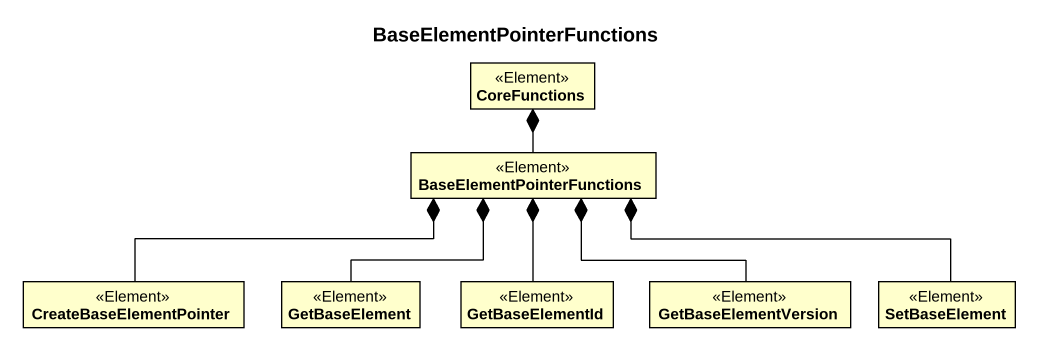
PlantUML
@startuml
title BaseElementPointerFunctions
hide circle
hide empty members
class CoreFunctions <<Element>>
class BaseElementPointerFunctions <<Element>>
class CreateBaseElementPointer <<Element>>
class GetBaseElement <<Element>>
class GetBaseElementId <<Element>>
class GetBaseElementVersion <<Element>>
class SetBaseElement <<Element>>
CoreFunctions *-- BaseElementPointerFunctions
BaseElementPointerFunctions *-left- CreateBaseElementPointer
BaseElementPointerFunctions *-- GetBaseElement
BaseElementPointerFunctions *-- GetBaseElementId
BaseElementPointerFunctions *-right- GetBaseElementVersion
BaseElementPointerFunctions *-right- SetBaseElement
@enduml
